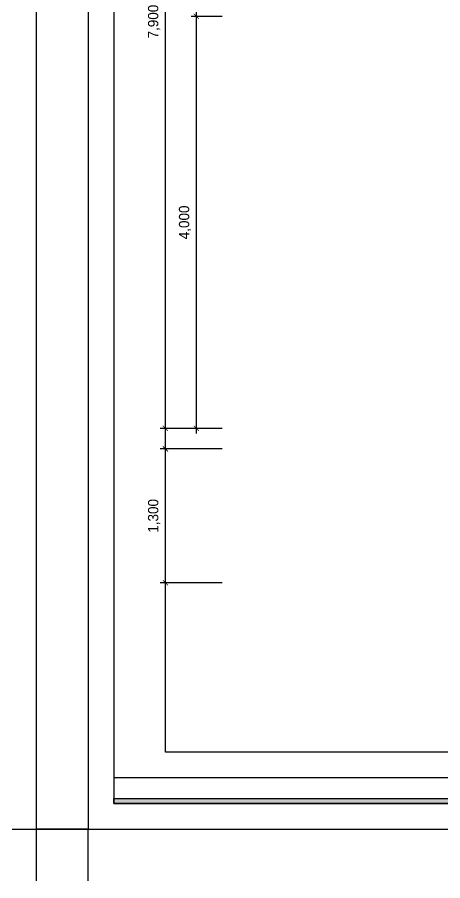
# Model space of a CAD drawing. Header units: inches. Extents: x 261411 to 598054, y 5888 to 34411.
# Drawn here: x 282724 to 286852, y 5888 to 14273 of the extents above; entities that cross this region are included whole.
import ezdxf
from ezdxf.enums import TextEntityAlignment as Align

# ---------------------------------------------------------------- set-up
doc = ezdxf.new("R2010")
doc.units = ezdxf.units.IN
doc.header["$LTSCALE"] = 50
doc.header["$MEASUREMENT"] = 0
for name, color, linetype in [('07-DIM', 5, 'Continuous'), ('FORM(YOURNAME)-1', 1, 'Continuous'), ('FORM(YOURNAME)-11', 1, 'Continuous')]:
    doc.layers.add(name, color=color, linetype=linetype)
doc.styles.add('HY 울릉도 L', font='')
doc.styles.add('YOURNAME', font='HY울릉도M.TTF')
doc.styles.get('HY 울릉도 L').set_extended_font_data('HY울릉도L')
doc.dimstyles.new('50', dxfattribs={"dimscale": 50, "dimtxt": 2, "dimasz": 1, "dimexe": 1, "dimexo": 1, "dimgap": 1, "dimtad": 1, "dimdec": 0, "dimrnd": 0.05, "dimdsep": 46, "dimlunit": 6, "dimtxsty": 'HY 울릉도 L', "dimblk": 'ARCHTICK', "dimcen": 2.5, "dimdle": 1, "dimclrd": 133, "dimclre": 133, "dimclrt": 30, "dimadec": 0, "dimazin": 0, "dimtfac": 1, "dimtdec": 0, "dimtix": 1, "dimtmove": 2, "dimatfit": 3, "dimldrblk": 'ARCHTICK', "dimfxl": 1, "dimlwd": -1, "dimlwe": -1, "dimarcsym": 0})

# ---------------------------------------------------------------- blocks, each defined once
blk = doc.blocks.new('FORM-ELEVATION')
at = {"layer": 'FORM(YOURNAME)-11'}
h = blk.add_hatch(color=256, dxfattribs=at)
h.dxf.hatch_style = 1
h.paths.add_polyline_path([(-10309, 35708), (71691, 35708), (71691, 35508), (-10309, 35508)])
h.paths.add_polyline_path([(-10309, -21492), (71691, -21492), (71691, -21692), (-10309, -21692)])
at = {"layer": 'Defpoints', "color": 158}
blk.add_line((62481, -20692), (-10309, -20692), dxfattribs=at)
for points in [[(-10309, -21692), (71691, -21692), (71691, 35708), (-10309, 35708)], [(-8309, 33708), (61071, 33708), (61071, -19692), (-8309, -19692)]]:
    blk.add_lwpolyline(points, close=True, dxfattribs=at)
at = {"layer": 'Defpoints', "color": 1}
for points in [[(-11309, -24692), (-11309, -22692), (-13309, -22692)], [(72691, -24692), (72691, -22692), (74691, -22692)]]:
    blk.add_lwpolyline(points, dxfattribs=at)
at = {"layer": 'FORM(YOURNAME)-11', "color": 250}
blk.add_lwpolyline([(-11309, -22692), (72691, -22692), (72691, 36708), (-11309, 36708)], close=True, dxfattribs=at)
at = {"layer": 'FORM(YOURNAME)-11'}
blk.add_lwpolyline([(-10309, -21492), (71691, -21492), (71691, -21692), (-10309, -21692)], close=True, dxfattribs=at)
at = {"layer": 'FORM(YOURNAME)-11', "color": 3, "style": 'YOURNAME'}
for tag, height, p in [('1', 450, (71041, -1219)), ('2', 450, (71041, -1863)), ('3', 450, (71041, -3150)), ('4', 450, (71041, -5081)), ('5', 515, (71041, -7398)), ('6', 515, (71041, -9650)), ('7', 515, (71041, -11903)), ('8', 515, (71041, -14155)), ('9', 515, (71041, -16408)), ('10', 515, (66791, -18596)), ('11', 515, (71041, -18660)), ('12', 515, (66791, -20848)), ('13', 515, (71041, -20848))]:
    blk.add_attdef(tag, text='', height=height, dxfattribs=at).set_placement(p, align=Align.MIDDLE_RIGHT)
blk = doc.blocks.new('_ArchTick')
at = {"color": 0, "linetype": 'ByBlock', "const_width": 0.15}
blk.add_lwpolyline([(-0.5, -0.5), (0.5, 0.5)], dxfattribs=at)
blk = doc.blocks.new('*D817')
at = {"layer": '07-DIM', "color": 133}
for p, q in [((284711.4, 10081), (284111.4, 10081)), ((284161.4, 8731), (284161.4, 10131)), ((284711.4, 8781), (284111.4, 8781))]:
    blk.add_line(p, q, dxfattribs=at)
at = {"layer": 'Defpoints', "color": 0}
for p in [(284161.4, 10081), (284761.4, 10081), (284761.4, 8781)]:
    blk.add_point(p, dxfattribs=at)
at = {"layer": '07-DIM', "color": 133, "xscale": 50, "yscale": 50, "zscale": 50}
for p, rotation in [((284161.4, 10081), 90), ((284161.4, 8781), 270)]:
    blk.add_blockref('_ArchTick', p, dxfattribs=dict(at, rotation=rotation))
at = {"layer": '07-DIM', "color": 30, "insert": (284051.5, 9431), "char_height": 100, "attachment_point": 5, "rotation": 90, "style": 'HY 울릉도 L'}
blk.add_mtext('1,300', dxfattribs=at)
blk = doc.blocks.new('*D818')
at = {"layer": '07-DIM', "color": 133}
for p, q in [((284711.4, 14281), (284411.4, 14281)), ((284461.4, 10231), (284461.4, 14331)), ((284711.4, 10281), (284411.4, 10281))]:
    blk.add_line(p, q, dxfattribs=at)
at = {"layer": 'Defpoints', "color": 0}
for p in [(284461.4, 14281), (284761.4, 14281), (284761.4, 10281)]:
    blk.add_point(p, dxfattribs=at)
at = {"layer": '07-DIM', "color": 133, "xscale": 50, "yscale": 50, "zscale": 50}
for p, rotation in [((284461.4, 14281), 90), ((284461.4, 10281), 270)]:
    blk.add_blockref('_ArchTick', p, dxfattribs=dict(at, rotation=rotation))
at = {"layer": '07-DIM', "color": 30, "insert": (284351.5, 12281), "char_height": 100, "attachment_point": 5, "rotation": 90, "style": 'HY 울릉도 L'}
blk.add_mtext('4,000', dxfattribs=at)
blk = doc.blocks.new('*D826')
at = {"layer": '07-DIM', "color": 133}
for p, q in [((284161.4, 10231), (284161.4, 18231)), ((284711.4, 18181), (284111.4, 18181)), ((284711.4, 10281), (284111.4, 10281))]:
    blk.add_line(p, q, dxfattribs=at)
at = {"layer": 'Defpoints', "color": 0}
for p in [(284161.4, 18181), (284761.4, 18181), (284761.4, 10281)]:
    blk.add_point(p, dxfattribs=at)
at = {"layer": '07-DIM', "color": 133, "xscale": 50, "yscale": 50, "zscale": 50}
for p, rotation in [((284161.4, 18181), 90), ((284161.4, 10281), 270)]:
    blk.add_blockref('_ArchTick', p, dxfattribs=dict(at, rotation=rotation))
at = {"layer": '07-DIM', "color": 30, "insert": (284051.5, 14231), "char_height": 100, "attachment_point": 5, "rotation": 90, "style": 'HY 울릉도 L'}
blk.add_mtext('7,900', dxfattribs=at)

msp = doc.modelspace()

# ---------------------------------------------------------------- block references
at = {"layer": 'FORM(YOURNAME)-1', "xscale": 0.2500000000000001, "yscale": 0.2500000000000001, "zscale": 0.2500000000000001}
for p in [(264738.6, 12060.7), (286238.6, 12060.7)]:
    msp.add_blockref('FORM-ELEVATION', p, dxfattribs=at)

# ---------------------------------------------------------------- dimensions: what is measured, and where the dimension line sits
at = {"layer": '07-DIM'}
for base, p1, p2, picture, middle in [((284161.4, 18181), (284761.4, 10281), (284761.4, 18181), '*D826', (284051.5, 14231)), ((284461.4, 14281), (284761.4, 10281), (284761.4, 14281), '*D818', (284351.5, 12281)), ((284161.4, 10081), (284761.4, 8781), (284761.4, 10081), '*D817', (284051.5, 9431))]:
    dim = msp.add_linear_dim(base=base, p1=p1, p2=p2, angle=90, dimstyle='50', override={"dimfxl": 0}, dxfattribs=at)
    dim.commit()
    dim.dimension.update_dxf_attribs({"geometry": picture, "text_midpoint": middle})

doc.saveas('drawing.dxf')
